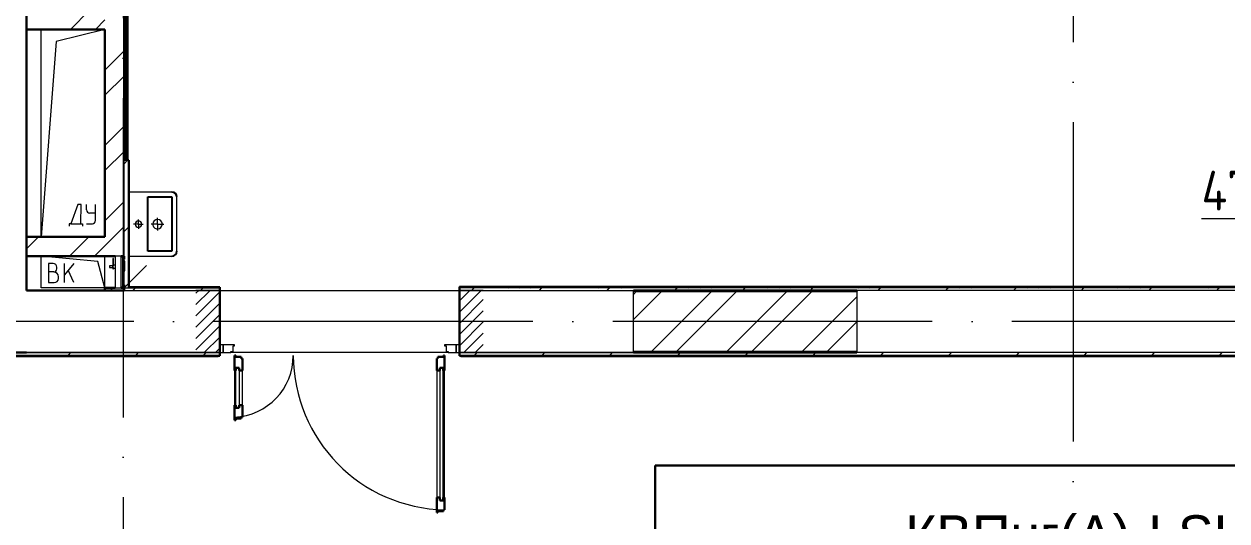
# Model space of a CAD drawing. Header units: millimetres. Extents: x -695119 to 412940, y -249585 to 622758.
# Drawn here: x 286370 to 293903, y 67663 to 70775 of the extents above; entities that cross this region are included whole.
import ezdxf
from ezdxf import colors
from ezdxf.entities.mleader import LeaderData, LeaderLine
from ezdxf.math import Vec2, Vec3

# ---------------------------------------------------------------- set-up
doc = ezdxf.new("R2010")
doc.units = ezdxf.units.MM
doc.linetypes.add('ADSK_Линия сетки', pattern=[25, 20, -2.5, 0, -2.5])
doc.linetypes.add('ADSK_Штриховая_ш2 п1_5', pattern=[4.5, 3, -1.5])
for name, color, linetype, lineweight in [('_Схема', 5, 'Continuous', 30), ('Двери', 8, 'Continuous', 9), ('Марки помещений', 8, 'Continuous', 20), ('Оборудование', 8, 'Continuous', 18), ('Ограждение', 8, 'Continuous', 9), ('Оси', 252, 'Continuous', 9), ('Перекрытие', 252, 'Continuous', 18), ('Стены внутренние', 252, 'Continuous', 18), ('Стены наружные', 252, 'Continuous', 18), ('Стены штриховка', 7, 'Continuous', 9), ('ТХ Текст', 251, 'Continuous', 0)]:
    doc.layers.add(name, color=color, linetype=linetype, lineweight=lineweight)
doc.layers.add('Двери открывание', color=7, linetype='Continuous', lineweight=9, true_color=0xc0c0c0)
doc.layers.add('Узлы', color=7, linetype='Continuous')
doc.styles.add('GOST Common_2', font='', dxfattribs={"width": 0.9, "height": 250})
doc.styles.add('Mipgost_5', font='', dxfattribs={"height": 250})
doc.styles.get('GOST Common_2').set_extended_font_data('GOST type B')
doc.styles.get('Mipgost_5').set_extended_font_data('Mipgost')

# ---------------------------------------------------------------- blocks, each defined once
blk = doc.blocks.new('план 2 этажа')
at = {"layer": 'Двери', "lineweight": 18, "true_color": 0x636466}
h = blk.add_hatch(dxfattribs=at)
h.set_pattern_fill('FP_2', color=251, angle=180, style=0, pattern_type=2)
h.set_pattern_definition([(225, (288470.813, 68911.636), (35.3553, -35.3553), [])])
h.paths.add_polyline_path([(289245.8, 68716.6), (289245.8, 69106.6), (289095.8, 69106.6), (289095.8, 68716.6)])
h.paths.add_polyline_path([(287595.8, 68716.6), (287595.8, 69106.6), (287445.8, 69106.6), (287445.8, 68716.6)])
at = {"color": 251, "lineweight": 18, "true_color": 0x636466}
for p, q in [((286475.8, 69441.6), (286475.8, 70741.6)), ((286875.8, 70741.6), (286570.5, 70665.5)), ((286570.5, 70665.5), (286475.8, 69441.6)), ((286706.5, 69644.2), (286662.6, 69524.2)), ((286726.2, 69644.1), (286706.5, 69644.2)), ((286726, 69524.1), (286726.2, 69644.1)), ((286760.2, 69610.8), (286760.3, 69644.1)), ((286817.5, 69544), (286817.7, 69644)), ((286817.6, 69590.7), (286780.2, 69590.7)), ((286652.6, 69524.3), (286652.6, 69509.3)), ((286662.6, 69524.2), (286652.6, 69524.3)), ((286662.6, 69524.2), (286726, 69524.1)), ((286726, 69524.1), (286736, 69524.1)), ((286736, 69524.1), (286735.9, 69509.1)), ((286760.1, 69524.1), (286797.5, 69524)), ((286830.6, 69286.9), (286475.8, 69321.6)), ((286475.8, 69121.6), (286475.8, 69321.6)), ((286552, 69275.4), (286522, 69275.4)), ((286522, 69275.4), (286522, 69155.4)), ((286575.3, 69242), (286575.3, 69252)), ((286682, 69275.4), (286622, 69203.9)), ((286622, 69155.4), (286622, 69275.4)), ((286875.8, 69121.6), (286830.6, 69286.9)), ((286555.3, 69222), (286522, 69222)), ((286585.3, 69182), (286585.3, 69192)), ((286682, 69155.4), (286646, 69232.5)), ((286875.8, 69121.6), (286475.8, 69121.6)), ((286522, 69155.4), (286558.6, 69155.4))]:
    blk.add_line(p, q, dxfattribs=at)
for centre, radius, start, end in [((286780.2, 69610.7), 20, 179.91297, 269.91297), ((286797.5, 69544), 20, 269.91297, 359.91297), ((286552, 69252), 23.3, 0, 90), ((286555.3, 69242), 20, 270, 0), ((286555.3, 69192), 30, 0, 90), ((286558.6, 69182), 26.7, 270, 0)]:
    blk.add_arc(centre, radius, start, end, dxfattribs=at)
at = {"layer": 'Двери', "color": 251, "linetype": 'ADSK_Штриховая_ш2 п1_5', "true_color": 0x636466}
for p, q in [((287595.8, 69106.6), (287445.8, 69106.6)), ((287595.8, 68716.6), (287595.8, 69106.6)), ((289245.8, 69106.6), (289095.8, 69106.6)), ((289095.8, 69106.6), (289095.8, 68716.6)), ((287445.8, 68716.6), (287595.8, 68716.6)), ((289095.8, 68716.6), (289245.8, 68716.6))]:
    blk.add_line(p, q, dxfattribs=at)
at = {"layer": 'Двери', "color": 251, "true_color": 0x636466}
for p, q in [((287595.8, 68766.6), (287595.8, 68716.6)), ((287615.8, 68766.6), (287595.8, 68766.6)), ((287595.8, 68716.6), (287615.8, 68716.6)), ((287615.8, 68716.6), (287615.8, 68766.6)), ((287687.8, 68766.6), (287615.8, 68766.6)), ((287615.8, 68766.6), (287615.8, 68716.6)), ((287615.8, 68716.6), (287664.8, 68716.6)), ((287664.8, 68716.6), (287664.8, 68724.6)), ((287664.8, 68724.6), (287678.8, 68724.6)), ((287678.8, 68724.6), (287678.8, 68758.6)), ((287678.8, 68758.6), (287687.8, 68758.6)), ((287687.8, 68758.6), (287687.8, 68766.6)), ((289075.8, 68766.6), (289003.8, 68766.6)), ((289003.8, 68766.6), (289003.8, 68758.6)), ((289003.8, 68758.6), (289012.8, 68758.6)), ((289012.8, 68758.6), (289012.8, 68724.6)), ((289012.8, 68724.6), (289026.8, 68724.6)), ((289026.8, 68724.6), (289026.8, 68716.6)), ((289026.8, 68716.6), (289075.8, 68716.6)), ((289095.8, 68766.6), (289075.8, 68766.6)), ((289075.8, 68766.6), (289075.8, 68716.6)), ((289075.8, 68716.6), (289075.8, 68766.6)), ((289075.8, 68716.6), (289095.8, 68716.6)), ((289095.8, 68716.6), (289095.8, 68766.6)), ((287687.8, 68604.6), (287687.8, 68388.6)), ((287696.8, 68622.6), (287717.8, 68622.6)), ((287696.8, 68370.6), (287696.8, 68622.6)), ((287717.8, 68622.6), (287717.8, 68370.6)), ((287737.8, 68388.6), (287737.8, 68604.6)), ((288953.8, 68604.6), (288953.8, 67808.6)), ((288973.8, 68622.6), (288973.8, 67790.6)), ((288994.8, 68622.6), (288973.8, 68622.6)), ((288994.8, 67790.6), (288994.8, 68622.6)), ((289003.8, 67808.6), (289003.8, 68604.6)), ((287717.8, 68370.6), (287696.8, 68370.6)), ((288973.8, 67790.6), (288994.8, 67790.6))]:
    blk.add_line(p, q, dxfattribs=at)
at = {"layer": 'Двери', "color": 251, "lineweight": 30, "true_color": 0x636466}
for p, q in [((287695.8, 68698.6), (287687.8, 68698.6)), ((287687.8, 68698.6), (287687.8, 68604.6)), ((287695.8, 68689.6), (287695.8, 68698.6)), ((287729.8, 68689.6), (287695.8, 68689.6)), ((287729.8, 68680.6), (287729.8, 68689.6)), ((287737.8, 68680.6), (287729.8, 68680.6)), ((287737.8, 68604.6), (287737.8, 68680.6)), ((288961.8, 68680.6), (288953.8, 68680.6)), ((288953.8, 68680.6), (288953.8, 68604.6)), ((288961.8, 68689.6), (288961.8, 68680.6)), ((288995.8, 68689.6), (288961.8, 68689.6)), ((289003.8, 68698.6), (288995.8, 68698.6)), ((288995.8, 68698.6), (288995.8, 68689.6)), ((289003.8, 68604.6), (289003.8, 68698.6)), ((287696.8, 68604.6), (287687.8, 68604.6)), ((287696.8, 68622.6), (287696.8, 68604.6)), ((287717.8, 68622.6), (287696.8, 68622.6)), ((287717.8, 68604.6), (287717.8, 68622.6)), ((287737.8, 68604.6), (287717.8, 68604.6)), ((288953.8, 68604.6), (288973.8, 68604.6)), ((288973.8, 68604.6), (288973.8, 68622.6)), ((288973.8, 68622.6), (288994.8, 68622.6)), ((288994.8, 68622.6), (288994.8, 68604.6)), ((288994.8, 68604.6), (289003.8, 68604.6)), ((287687.8, 68388.6), (287687.8, 68294.6)), ((287696.8, 68388.6), (287687.8, 68388.6)), ((287696.8, 68370.6), (287696.8, 68388.6)), ((287717.8, 68370.6), (287696.8, 68370.6)), ((287717.8, 68388.6), (287717.8, 68370.6)), ((287737.8, 68388.6), (287717.8, 68388.6)), ((287737.8, 68312.6), (287737.8, 68388.6)), ((287687.8, 68294.6), (287695.8, 68294.6)), ((287695.8, 68294.6), (287695.8, 68303.6)), ((287695.8, 68303.6), (287729.8, 68303.6)), ((287729.8, 68303.6), (287729.8, 68312.6)), ((287729.8, 68312.6), (287737.8, 68312.6)), ((288953.8, 67808.6), (288953.8, 67714.6)), ((288953.8, 67808.6), (288973.8, 67808.6)), ((288973.8, 67808.6), (288973.8, 67790.6)), ((288994.8, 67808.6), (289003.8, 67808.6)), ((288994.8, 67790.6), (288994.8, 67808.6)), ((289003.8, 67732.6), (289003.8, 67808.6)), ((288973.8, 67790.6), (288994.8, 67790.6)), ((288995.8, 67723.6), (288995.8, 67732.6)), ((288995.8, 67732.6), (289003.8, 67732.6)), ((288953.8, 67714.6), (288961.8, 67714.6)), ((288961.8, 67714.6), (288961.8, 67723.6)), ((288961.8, 67723.6), (288995.8, 67723.6))]:
    blk.add_line(p, q, dxfattribs=at)
at = {"layer": 'Двери открывание', "color": 251, "true_color": 0x636466}
for centre, radius, start, end in [((287669.8, 68698.6), 386, 272.67279, 0), ((289021.8, 68698.6), 966, 180, 268.93231)]:
    blk.add_arc(centre, radius, start, end, dxfattribs=at)
at = {"layer": 'Оборудование', "color": 251, "true_color": 0x636466}
for p, q in [((286977.2, 69321.6), (286940.8, 69321.6)), ((286940.8, 69321.6), (286940.8, 69121.6)), ((286978.1, 69122.5), (286978.1, 69320.7)), ((286987.9, 69314.6), (286978.1, 69314.6)), ((286988.8, 69129.6), (286988.8, 69313.7)), ((286923, 69261.3), (286905.5, 69261.3)), ((286905.5, 69261.3), (286905.5, 69249)), ((286905.5, 69249), (286923, 69249)), ((286924.9, 69263.2), (286923, 69261.3)), ((286923, 69261.3), (286923, 69249)), ((286923, 69249), (286924.9, 69247.1)), ((286940.8, 69264.8), (286924.9, 69264.8)), ((286924.9, 69264.8), (286924.9, 69245.5)), ((286924.9, 69245.5), (286940.8, 69245.5)), ((286925.4, 69305.8), (286925.4, 69260)), ((286930.4, 69305.8), (286925.4, 69305.8)), ((286925.4, 69250.3), (286925.4, 69242.1)), ((286925.4, 69242.1), (286930.4, 69242.1)), ((286930.4, 69260), (286930.4, 69305.8)), ((286930.4, 69242.1), (286930.4, 69250.3)), ((286987.9, 69293.6), (286989.2, 69293.6)), ((286987.9, 69293.6), (286989.3, 69293.6)), ((286995.8, 69302.6), (286990.3, 69302.6)), ((286995.8, 69140.6), (286995.8, 69302.6)), ((286997.8, 69293.6), (286995.8, 69293.6)), ((286995.8, 69121.6), (287137.2, 69263.1)), ((286997.8, 69289.6), (286997.8, 69293.6)), ((286997.8, 69289.6), (286997.8, 69229.1)), ((286995.8, 69225.1), (286997.8, 69225.1)), ((286997.8, 69225.1), (286997.8, 69229.1)), ((286940.8, 69121.6), (286977.2, 69121.6)), ((286978.1, 69128.6), (286987.9, 69128.6)), ((286989.2, 69149.6), (286987.9, 69149.6)), ((286987.9, 69149.6), (286989.3, 69149.6)), ((286990.3, 69140.6), (286995.8, 69140.6))]:
    blk.add_line(p, q, dxfattribs=at)
for points, knots in [([(286978.1, 69320.7), (286978.1, 69320.8), (286978.1, 69320.9), (286978, 69321.1), (286978, 69321.2), (286977.9, 69321.4), (286977.7, 69321.5), (286977.4, 69321.6), (286977.3, 69321.6), (286977.2, 69321.6)], [0, 0, 0, 0, 0.166667, 0.25, 0.333333, 0.5, 0.666667, 0.833333, 1, 1, 1, 1]), ([(286988.8, 69313.7), (286988.8, 69313.8), (286988.8, 69313.9), (286988.7, 69314), (286988.7, 69314.2), (286988.6, 69314.3), (286988.5, 69314.4), (286988.3, 69314.5), (286988.1, 69314.6), (286987.9, 69314.6), (286987.9, 69314.6)], [0, 0, 0, 0, 0.166667, 0.25, 0.333333, 0.416667, 0.541667, 0.666667, 0.833333, 1, 1, 1, 1]), ([(286990.3, 69302.6), (286990.2, 69302.6), (286990, 69302.7), (286989.8, 69302.7), (286989.6, 69302.8), (286989.4, 69302.9), (286989.3, 69303.1), (286989.1, 69303.2), (286989, 69303.4), (286988.9, 69303.6), (286988.8, 69303.8), (286988.8, 69304), (286988.8, 69304.2)], [0, 0, 0, 0, 0.166667, 0.25, 0.333333, 0.416667, 0.5, 0.583333, 0.666667, 0.75, 0.833333, 1, 1, 1, 1]), ([(286977.2, 69121.6), (286977.3, 69121.6), (286977.4, 69121.7), (286977.7, 69121.7), (286977.9, 69121.9), (286978, 69122.1), (286978, 69122.2), (286978.1, 69122.3), (286978.1, 69122.5), (286978.1, 69122.5)], [-1, -1, -1, -1, -0.833333, -0.666667, -0.5, -0.333333, -0.25, -0.166667, 0, 0, 0, 0]), ([(286987.9, 69128.6), (286987.9, 69128.6), (286988.1, 69128.7), (286988.3, 69128.7), (286988.5, 69128.9), (286988.6, 69129), (286988.7, 69129.1), (286988.7, 69129.2), (286988.8, 69129.4), (286988.8, 69129.5), (286988.8, 69129.6)], [-1, -1, -1, -1, -0.833333, -0.666667, -0.541667, -0.416667, -0.333333, -0.25, -0.166667, 0, 0, 0, 0]), ([(286988.8, 69139.1), (286988.8, 69139.2), (286988.8, 69139.4), (286988.9, 69139.7), (286989, 69139.9), (286989.1, 69140), (286989.3, 69140.2), (286989.4, 69140.3), (286989.6, 69140.4), (286989.8, 69140.5), (286990, 69140.6), (286990.2, 69140.6), (286990.3, 69140.6)], [-1, -1, -1, -1, -0.833333, -0.75, -0.666667, -0.583333, -0.5, -0.416667, -0.333333, -0.25, -0.166667, 0, 0, 0, 0])]:
    blk.add_open_spline(points, degree=3, knots=knots, dxfattribs=at)
at = {"layer": 'Ограждение', "color": 251, "true_color": 0x636466}
for p, q in [((287020.8, 69921.6), (287020.8, 74911.6)), ((289095.8, 69126.6), (289095.8, 69131.6)), ((294856.1, 69131.6), (289095.8, 69131.6)), ((284950.8, 68691.6), (287585.8, 68691.6)), ((287585.8, 68696.7), (287585.8, 68691.6)), ((289105.8, 68691.6), (289105.8, 68696.6)), ((289105.8, 68691.6), (295350.8, 68691.6))]:
    blk.add_line(p, q, dxfattribs=at)
at = {"layer": 'Оси', "color": 251, "linetype": 'ADSK_Линия сетки', "ltscale": 100, "true_color": 0x636466}
for p, q in [((292940.8, 112662.3), (292940.8, 46685.5)), ((286990.8, 77811.6), (286990.8, 46685.5)), ((332058.1, 68911.6), (255080.8, 68911.6))]:
    blk.add_line(p, q, dxfattribs=at)
at = {"layer": 'Перекрытие', "color": 251, "ltscale": 100, "true_color": 0x636466}
for p, q in [((286475.8, 69441.6), (286475.8, 70741.6)), ((286475.8, 69121.6), (286475.8, 69321.6)), ((286875.8, 69121.6), (286475.8, 69121.6))]:
    blk.add_line(p, q, dxfattribs=at)
at = {"layer": 'Стены внутренние', "color": 251, "lineweight": 30, "true_color": 0x636466}
for p, q in [((286385.8, 69441.6), (286385.8, 70741.6)), ((286385.8, 69106.6), (286385.8, 69321.6)), ((286875.8, 69106.6), (286385.8, 69106.6)), ((287595.8, 68716.6), (287595.8, 69106.6)), ((289095.8, 69106.6), (289095.8, 68716.6)), ((290185.8, 69101.6), (290185.8, 69106.6)), ((291585.8, 69106.6), (291585.8, 69101.6)), ((285995.8, 68716.6), (286385.8, 68716.6)), ((290185.8, 68716.6), (290185.8, 68721.6)), ((291585.8, 68721.6), (291585.8, 68716.6))]:
    blk.add_line(p, q, dxfattribs=at)
at = {"layer": 'Стены внутренние', "color": 251, "true_color": 0x636466}
for p, q in [((287595.8, 69106.6), (289095.8, 69106.6)), ((290185.8, 68721.6), (290185.8, 69101.6)), ((294881.1, 69106.6), (291585.8, 69106.6)), ((291585.8, 69101.6), (291585.8, 68721.6)), ((286385.8, 68716.6), (287595.8, 68716.6)), ((289026.8, 68716.6), (287664.8, 68716.6)), ((289095.8, 68716.6), (290185.8, 68716.6))]:
    blk.add_line(p, q, dxfattribs=at)
at = {"layer": 'Стены наружные', "color": 251, "lineweight": 30, "true_color": 0x636466}
for p, q in [((286995.8, 69921.6), (286995.8, 74896.6)), ((287010.8, 69921.6), (287010.8, 74911.6)), ((287015.8, 69921.6), (287015.8, 74916.6)), ((286385.8, 70861.6), (286385.8, 70741.6)), ((286385.8, 70741.6), (286875.8, 70741.6)), ((286875.8, 70741.6), (286875.8, 69441.6)), ((287025.8, 69921.6), (287015.8, 69921.6)), ((287025.8, 69126.6), (287025.8, 69921.6)), ((286875.8, 69441.6), (286385.8, 69441.6)), ((286385.8, 69441.6), (286385.8, 69321.6)), ((286385.8, 69321.6), (286940.8, 69321.6)), ((286977.4, 69321.6), (286995.8, 69321.6)), ((286995.8, 69321.6), (286995.8, 69302.6)), ((286875.8, 69121.6), (286875.8, 69106.6)), ((286940.8, 69121.6), (286875.8, 69121.6)), ((286875.8, 69106.6), (286995.8, 69106.6)), ((286995.8, 69121.6), (286977.4, 69121.6)), ((286995.8, 69140.6), (286995.8, 69106.6)), ((287595.8, 69126.6), (287025.8, 69126.6)), ((287595.8, 69106.6), (287595.8, 69126.6)), ((289095.8, 69126.6), (289095.8, 69106.6)), ((294861.1, 69126.6), (289095.8, 69126.6)), ((290185.8, 69106.6), (291585.8, 69106.6)), ((291585.8, 69101.6), (290185.8, 69101.6)), ((286385.8, 68716.6), (285966.8, 68716.6)), ((287595.8, 68696.6), (287595.8, 68716.6)), ((289095.8, 68716.6), (289095.8, 68696.6)), ((290185.8, 68721.6), (291585.8, 68721.6)), ((291585.8, 68716.6), (290185.8, 68716.6)), ((284955.8, 68696.6), (287595.8, 68696.6)), ((289095.8, 68696.6), (295350.8, 68696.6))]:
    blk.add_line(p, q, dxfattribs=at)
at = {"layer": 'Стены наружные', "color": 251, "linetype": 'Continuous', "lineweight": 9, "true_color": 0x636466}
for p, q in [((286660, 70741.6), (286780, 70861.6)), ((286817.1, 70741.6), (286875.8, 70800.3)), ((287010.8, 70762.6), (287015.8, 70767.6)), ((287010.8, 70691.9), (287015.8, 70696.9)), ((286875.8, 70486), (286995.8, 70606)), ((287010.8, 70621.2), (287015.8, 70626.2)), ((287010.8, 70550.5), (287015.8, 70555.5)), ((286875.8, 70328.8), (286995.8, 70448.8)), ((287010.8, 70479.8), (287015.8, 70484.8)), ((287010.8, 70409), (287015.8, 70414)), ((287010.8, 70338.3), (287015.8, 70343.3)), ((287010.8, 70267.6), (287015.8, 70272.6)), ((287010.8, 70196.9), (287015.8, 70201.9)), ((286875.8, 70014.5), (286995.8, 70134.5)), ((287010.8, 70126.2), (287015.8, 70131.2)), ((287010.8, 70055.5), (287015.8, 70060.5)), ((287010.8, 69984.8), (287015.8, 69989.8)), ((286875.8, 69857.4), (286995.8, 69977.4)), ((286995.8, 69899.1), (287018.4, 69921.6)), ((286875.8, 69543.1), (286995.8, 69663.1)), ((286875.8, 69385.9), (286995.8, 69505.9)), ((286995.8, 69474.8), (287025.8, 69504.8)), ((286385.8, 69367.4), (286460.1, 69441.6)), ((286654.4, 69321.6), (286774.4, 69441.6)), ((286811.5, 69321.6), (286875.8, 69385.9)), ((286910.8, 69106.6), (286925.8, 69121.6)), ((287051.9, 69106.6), (287066.9, 69121.6)), ((287066.9, 69121.6), (287071.9, 69126.6)), ((287137.6, 69121.6), (287142.6, 69126.6)), ((287208.3, 69121.6), (287213.3, 69126.6)), ((287279, 69121.6), (287284, 69126.6)), ((287349.8, 69121.6), (287354.8, 69126.6)), ((287420.5, 69121.6), (287425.5, 69126.6)), ((287476.2, 69106.6), (287491.2, 69121.6)), ((287491.2, 69121.6), (287496.2, 69126.6)), ((287561.9, 69121.6), (287566.9, 69126.6)), ((289117.5, 69121.6), (289122.5, 69126.6)), ((289173.2, 69106.6), (289188.2, 69121.6)), ((289188.2, 69121.6), (289193.2, 69126.6)), ((289258.9, 69121.6), (289263.9, 69126.6)), ((289329.6, 69121.6), (289334.6, 69126.6)), ((289400.4, 69121.6), (289405.4, 69126.6)), ((289471.1, 69121.6), (289476.1, 69126.6)), ((289541.8, 69121.6), (289546.8, 69126.6)), ((289597.5, 69106.6), (289612.5, 69121.6)), ((289612.5, 69121.6), (289617.5, 69126.6)), ((289683.2, 69121.6), (289688.2, 69126.6)), ((289753.9, 69121.6), (289758.9, 69126.6)), ((289824.6, 69121.6), (289829.6, 69126.6)), ((289895.3, 69121.6), (289900.3, 69126.6)), ((289966, 69121.6), (289971, 69126.6)), ((290021.8, 69106.6), (290036.8, 69121.6)), ((290036.8, 69121.6), (290041.8, 69126.6)), ((290107.5, 69121.6), (290112.5, 69126.6)), ((290178.2, 69121.6), (290183.2, 69126.6)), ((290185.8, 69081.4), (290206.1, 69101.6)), ((290185.8, 68924.2), (290363.2, 69101.6)), ((290248.9, 69121.6), (290253.9, 69126.6)), ((290297.5, 68721.6), (290677.5, 69101.6)), ((290319.6, 69121.6), (290324.6, 69126.6)), ((290390.3, 69121.6), (290395.3, 69126.6)), ((290446, 69106.6), (290461, 69121.6)), ((290454.7, 68721.6), (290834.7, 69101.6)), ((290461, 69121.6), (290466, 69126.6)), ((290531.7, 69121.6), (290536.7, 69126.6)), ((290602.4, 69121.6), (290607.4, 69126.6)), ((290673.2, 69121.6), (290678.2, 69126.6)), ((290743.9, 69121.6), (290748.9, 69126.6)), ((290769, 68721.6), (291149, 69101.6)), ((290814.6, 69121.6), (290819.6, 69126.6)), ((290870.3, 69106.6), (290885.3, 69121.6)), ((290885.3, 69121.6), (290890.3, 69126.6)), ((290926.2, 68721.6), (291306.2, 69101.6)), ((290956, 69121.6), (290961, 69126.6)), ((291026.7, 69121.6), (291031.7, 69126.6)), ((291097.4, 69121.6), (291102.4, 69126.6)), ((291168.1, 69121.6), (291173.1, 69126.6)), ((291238.8, 69121.6), (291243.8, 69126.6)), ((291294.5, 69106.6), (291309.5, 69121.6)), ((291309.5, 69121.6), (291314.5, 69126.6)), ((291380.3, 69121.6), (291385.3, 69126.6)), ((291451, 69121.6), (291456, 69126.6)), ((291521.7, 69121.6), (291526.7, 69126.6)), ((291592.4, 69121.6), (291597.4, 69126.6)), ((291663.1, 69121.6), (291668.1, 69126.6)), ((291718.8, 69106.6), (291733.8, 69121.6)), ((291733.8, 69121.6), (291738.8, 69126.6)), ((291804.5, 69121.6), (291809.5, 69126.6)), ((291875.2, 69121.6), (291880.2, 69126.6)), ((291945.9, 69121.6), (291950.9, 69126.6)), ((292016.7, 69121.6), (292021.7, 69126.6)), ((292087.4, 69121.6), (292092.4, 69126.6)), ((292143.1, 69106.6), (292158.1, 69121.6)), ((292158.1, 69121.6), (292163.1, 69126.6)), ((292228.8, 69121.6), (292233.8, 69126.6)), ((292299.5, 69121.6), (292304.5, 69126.6)), ((292370.2, 69121.6), (292375.2, 69126.6)), ((292440.9, 69121.6), (292445.9, 69126.6)), ((292511.6, 69121.6), (292516.6, 69126.6)), ((292567.3, 69106.6), (292582.3, 69121.6)), ((292582.3, 69121.6), (292587.3, 69126.6)), ((292653.1, 69121.6), (292658.1, 69126.6)), ((292723.8, 69121.6), (292728.8, 69126.6)), ((292794.5, 69121.6), (292799.5, 69126.6)), ((292865.2, 69121.6), (292870.2, 69126.6)), ((292935.9, 69121.6), (292940.9, 69126.6)), ((292991.6, 69106.6), (293006.6, 69121.6)), ((293006.6, 69121.6), (293011.6, 69126.6)), ((293077.3, 69121.6), (293082.3, 69126.6)), ((293148, 69121.6), (293153, 69126.6)), ((293218.7, 69121.6), (293223.7, 69126.6)), ((293289.4, 69121.6), (293294.4, 69126.6)), ((293360.2, 69121.6), (293365.2, 69126.6)), ((293415.9, 69106.6), (293430.9, 69121.6)), ((293430.9, 69121.6), (293435.9, 69126.6)), ((293501.6, 69121.6), (293506.6, 69126.6)), ((293572.3, 69121.6), (293577.3, 69126.6)), ((293643, 69121.6), (293648, 69126.6)), ((293713.7, 69121.6), (293718.7, 69126.6)), ((293784.4, 69121.6), (293789.4, 69126.6)), ((293840.1, 69106.6), (293855.1, 69121.6)), ((293855.1, 69121.6), (293860.1, 69126.6)), ((291240.5, 68721.6), (291585.8, 69067)), ((291397.6, 68721.6), (291585.8, 68909.8)), ((286646.9, 68701.6), (286661.9, 68716.6)), ((287071.2, 68701.6), (287086.2, 68716.6)), ((287495.4, 68701.6), (287510.4, 68716.6)), ((289192.5, 68701.6), (289207.5, 68716.6)), ((289616.8, 68701.6), (289631.8, 68716.6)), ((290041, 68701.6), (290056, 68716.6)), ((290465.3, 68701.6), (290480.3, 68716.6)), ((290889.5, 68701.6), (290904.5, 68716.6)), ((291313.8, 68701.6), (291328.8, 68716.6)), ((291738.1, 68701.6), (291753.1, 68716.6)), ((292162.3, 68701.6), (292177.3, 68716.6)), ((292586.6, 68701.6), (292601.6, 68716.6)), ((293010.9, 68701.6), (293025.9, 68716.6)), ((293435.1, 68701.6), (293450.1, 68716.6)), ((293859.4, 68701.6), (293874.4, 68716.6)), ((286429.8, 68696.6), (286434.8, 68701.6)), ((286500.5, 68696.6), (286505.5, 68701.6)), ((286571.2, 68696.6), (286576.2, 68701.6)), ((286641.9, 68696.6), (286646.9, 68701.6)), ((286712.6, 68696.6), (286717.6, 68701.6)), ((286783.3, 68696.6), (286788.3, 68701.6)), ((286854, 68696.6), (286859, 68701.6)), ((286924.8, 68696.6), (286929.8, 68701.6)), ((286995.5, 68696.6), (287000.5, 68701.6)), ((287066.2, 68696.6), (287071.2, 68701.6)), ((287136.9, 68696.6), (287141.9, 68701.6)), ((287207.6, 68696.6), (287212.6, 68701.6)), ((287278.3, 68696.6), (287283.3, 68701.6)), ((287349, 68696.6), (287354, 68701.6)), ((287419.7, 68696.6), (287424.7, 68701.6)), ((287490.4, 68696.6), (287495.4, 68701.6)), ((287561.1, 68696.6), (287566.1, 68701.6)), ((289116.8, 68696.6), (289121.8, 68701.6)), ((289187.5, 68696.6), (289192.5, 68701.6)), ((289258.2, 68696.6), (289263.2, 68701.6)), ((289328.9, 68696.6), (289333.9, 68701.6)), ((289399.6, 68696.6), (289404.6, 68701.6)), ((289470.3, 68696.6), (289475.3, 68701.6)), ((289541, 68696.6), (289546, 68701.6)), ((289611.8, 68696.6), (289616.8, 68701.6)), ((289682.5, 68696.6), (289687.5, 68701.6)), ((289753.2, 68696.6), (289758.2, 68701.6)), ((289823.9, 68696.6), (289828.9, 68701.6)), ((289894.6, 68696.6), (289899.6, 68701.6)), ((289965.3, 68696.6), (289970.3, 68701.6)), ((290036, 68696.6), (290041, 68701.6)), ((290106.7, 68696.6), (290111.7, 68701.6)), ((290177.4, 68696.6), (290182.4, 68701.6)), ((290248.2, 68696.6), (290253.2, 68701.6)), ((290318.9, 68696.6), (290323.9, 68701.6)), ((290389.6, 68696.6), (290394.6, 68701.6)), ((290460.3, 68696.6), (290465.3, 68701.6)), ((290531, 68696.6), (290536, 68701.6)), ((290601.7, 68696.6), (290606.7, 68701.6)), ((290672.4, 68696.6), (290677.4, 68701.6)), ((290743.1, 68696.6), (290748.1, 68701.6)), ((290813.8, 68696.6), (290818.8, 68701.6)), ((290884.5, 68696.6), (290889.5, 68701.6)), ((290955.3, 68696.6), (290960.3, 68701.6)), ((291026, 68696.6), (291031, 68701.6)), ((291096.7, 68696.6), (291101.7, 68701.6)), ((291167.4, 68696.6), (291172.4, 68701.6)), ((291238.1, 68696.6), (291243.1, 68701.6)), ((291308.8, 68696.6), (291313.8, 68701.6)), ((291379.5, 68696.6), (291384.5, 68701.6)), ((291450.2, 68696.6), (291455.2, 68701.6)), ((291520.9, 68696.6), (291525.9, 68701.6)), ((291591.7, 68696.6), (291596.7, 68701.6)), ((291662.4, 68696.6), (291667.4, 68701.6)), ((291733.1, 68696.6), (291738.1, 68701.6)), ((291803.8, 68696.6), (291808.8, 68701.6)), ((291874.5, 68696.6), (291879.5, 68701.6)), ((291945.2, 68696.6), (291950.2, 68701.6)), ((292015.9, 68696.6), (292020.9, 68701.6)), ((292086.6, 68696.6), (292091.6, 68701.6)), ((292157.3, 68696.6), (292162.3, 68701.6)), ((292228.1, 68696.6), (292233.1, 68701.6)), ((292298.8, 68696.6), (292303.8, 68701.6)), ((292369.5, 68696.6), (292374.5, 68701.6)), ((292440.2, 68696.6), (292445.2, 68701.6)), ((292510.9, 68696.6), (292515.9, 68701.6)), ((292581.6, 68696.6), (292586.6, 68701.6)), ((292652.3, 68696.6), (292657.3, 68701.6)), ((292723, 68696.6), (292728, 68701.6)), ((292793.7, 68696.6), (292798.7, 68701.6)), ((292864.4, 68696.6), (292869.4, 68701.6)), ((292935.2, 68696.6), (292940.2, 68701.6)), ((293005.9, 68696.6), (293010.9, 68701.6)), ((293076.6, 68696.6), (293081.6, 68701.6)), ((293147.3, 68696.6), (293152.3, 68701.6)), ((293218, 68696.6), (293223, 68701.6)), ((293288.7, 68696.6), (293293.7, 68701.6)), ((293359.4, 68696.6), (293364.4, 68701.6)), ((293430.1, 68696.6), (293435.1, 68701.6)), ((293500.8, 68696.6), (293505.8, 68701.6)), ((293571.6, 68696.6), (293576.6, 68701.6)), ((293642.3, 68696.6), (293647.3, 68701.6)), ((293713, 68696.6), (293718, 68701.6)), ((293783.7, 68696.6), (293788.7, 68701.6)), ((293854.4, 68696.6), (293859.4, 68701.6))]:
    blk.add_line(p, q, dxfattribs=at)
at = {"layer": 'Стены наружные', "color": 251, "true_color": 0x636466}
for p, q in [((286875.8, 69121.6), (286875.8, 69321.6)), ((286995.8, 69106.6), (287595.8, 69106.6)), ((289095.8, 69106.6), (290185.8, 69106.6)), ((287595.8, 68716.6), (286385.8, 68716.6)), ((290185.8, 68716.6), (289095.8, 68716.6)), ((295350.8, 68716.6), (291585.8, 68716.6))]:
    blk.add_line(p, q, dxfattribs=at)
at = {"layer": 'Стены штриховка', "color": 251, "true_color": 0x636466}
for p, q in [((286995.8, 69321.6), (286995.8, 69921.6)), ((286995.8, 69921.6), (287015.8, 69921.6)), ((286995.8, 69121.6), (287595.8, 69121.6)), ((287025.8, 69126.6), (287025.8, 69121.6)), ((294866.1, 69121.6), (289095.8, 69121.6)), ((284975.8, 68701.6), (287595.8, 68701.6)), ((289095.8, 68701.6), (295350.8, 68701.6))]:
    blk.add_line(p, q, dxfattribs=at)
at = {"layer": 'Узлы', "color": 251, "lineweight": 9, "true_color": 0x636466}
for p, q in [((287295.8, 69721.6), (287025.8, 69721.6)), ((287325.8, 69521.6), (287325.8, 69691.6)), ((287085.8, 69521.6), (287085.8, 69551.6)), ((287205.8, 69521.6), (287205.8, 69561.6)), ((287085.8, 69521.6), (287055.8, 69521.6)), ((287085.8, 69521.6), (287115.8, 69521.6)), ((287085.8, 69521.6), (287085.8, 69491.6)), ((287205.8, 69521.6), (287165.8, 69521.6)), ((287205.8, 69521.6), (287245.8, 69521.6)), ((287205.8, 69521.6), (287205.8, 69481.6)), ((287325.8, 69351.6), (287325.8, 69521.6)), ((287025.8, 69321.6), (287295.8, 69321.6))]:
    blk.add_line(p, q, dxfattribs=at)
at = {"layer": 'Узлы', "color": 251, "true_color": 0x636466}
for p, q in [((287144.9, 69691.6), (287295.8, 69691.6)), ((287144.9, 69351.6), (287144.9, 69691.6)), ((287295.8, 69691.6), (287295.8, 69351.6)), ((287295.8, 69351.6), (287144.9, 69351.6))]:
    blk.add_line(p, q, dxfattribs=at)
for centre, start, end in [((287295.8, 69691.6), 0, 90), ((287295.8, 69351.6), 270, 0)]:
    blk.add_arc(centre, 30, start, end, dxfattribs=at)
at = {"layer": 'Узлы', "color": 251, "lineweight": 9, "true_color": 0x636466}
for centre, radius, start, end in [((287085.8, 69521.6), 20, 90, 180), ((287085.8, 69521.6), 20, 0, 90), ((287205.8, 69521.6), 30, 90, 180), ((287205.8, 69521.6), 30, 0, 90), ((287085.8, 69521.6), 20, 180, 270.01158), ((287085.8, 69521.6), 20, 270, 0), ((287205.8, 69521.6), 30, 180, 270.00772), ((287205.8, 69521.6), 30, 270, 0)]:
    blk.add_arc(centre, radius, start, end, dxfattribs=at)
at = {"layer": 'Марки помещений', "color": 251, "true_color": 0x636466, "style": 'GOST Common_2', "width": 0.9}
blk.add_text('%%U47,09', height=250, dxfattribs=at).set_placement((293744.3, 69606.5))
blk = doc.blocks.new('план Новый корпус (не печатать) 2$0$_Dot')
at = {"color": 251, "linetype": 'ByBlock', "lineweight": -2}
blk.add_line((-0.5, 0), (-1, 0), dxfattribs=at)
at = {"color": 251, "linetype": 'ByBlock', "const_width": 0.5}
blk.add_lwpolyline([(-0.25, 0, 1), (0.25, 0, 1)], format="xyb", close=True, dxfattribs=at)

msp = doc.modelspace()

# ---------------------------------------------------------------- linework, layer by layer
at = {"layer": '_Схема', "color": 5}
for p, q in [((290321.21, 61936.177), (290321.21, 68009.924)), ((290321.21, 68009.924), (308544.543, 68009.924))]:
    msp.add_line(p, q, dxfattribs=at)

# ---------------------------------------------------------------- block references
msp.add_blockref('план 2 этажа', (0, 0))

# ---------------------------------------------------------------- next in the draw order: leaders
at = {"layer": 'ТХ Текст', "color": 251, "ltscale": 100}
ml = msp.add_multileader_mtext('Standard', dxfattribs=at)
ml.set_content('{\\C256;КВПнг(А)-LSLTx-5е}', color=251, style='Mipgost_5')
ml.set_leader_properties(color=251)
ml.set_arrow_properties(name='план Новый корпус (не печатать) 2$0$_Dot')
ml.build(insert=Vec2(0, 0))
ml.multileader.update_dxf_attribs({"text_left_attachment_type": 6, "text_right_attachment_type": 6, "dogleg_length": 103.837, "arrow_head_size": 10})
ctx = ml.context
ctx.base_point, ctx.char_height, ctx.arrow_head_size, ctx.landing_gap_size, ctx.plane_origin = Vec3(291889.002, 67398.12), 250, 10, 0.09, Vec3(316536.942, 94568.812)
ctx.left_attachment, ctx.right_attachment = 6, 6
notes = []
notes.append((ctx, [(1, (1, 1, 0), (294336.055, 67398.12), (-1, 0), 103.837, [(3, [(295064.762, 68009.924)], 0, [])])]))
ctx.mtext.insert, ctx.mtext.flow_direction = Vec3(291889.092, 67698.12), 5
ctx.mtext.has_bg_fill, ctx.mtext.bg_color, ctx.mtext.bg_scale_factor, ctx.mtext.bg_transparency, ctx.mtext.use_window_bg_color = 1, -1027028792, 1.5, 0, 1
for ctx, leaders in notes:
    for number, flags, end, landing, length, lines in leaders:
        leader = LeaderData()
        leader.index, (leader.has_last_leader_line, leader.has_dogleg_vector, leader.attachment_direction) = number, flags
        leader.last_leader_point, leader.dogleg_vector, leader.dogleg_length = Vec3(end), Vec3(landing), length
        for number, points, colour, breaks in lines:
            line = LeaderLine()
            line.index, line.vertices, line.color, line.breaks = number, Vec3.list(points), colors.encode_raw_color(colour), breaks
            leader.lines.append(line)
        ctx.leaders.append(leader)

doc.saveas('drawing.dxf')
